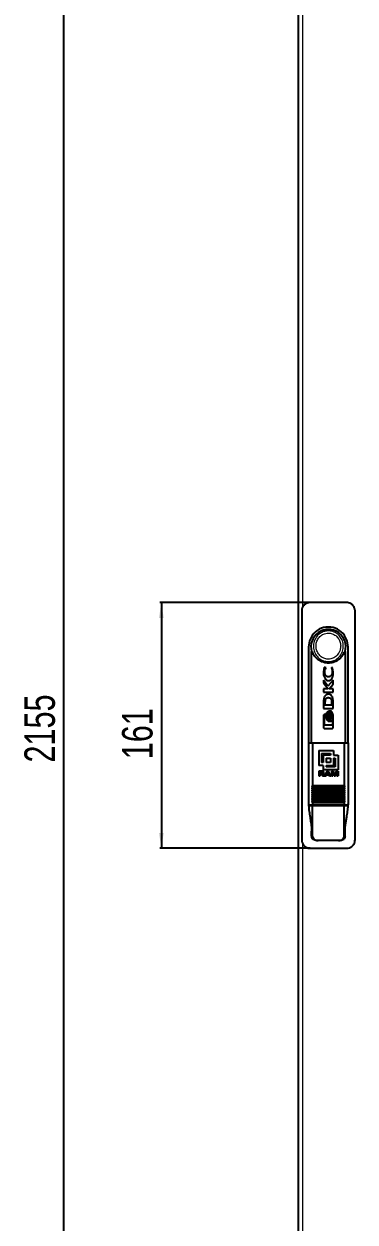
# Model space of a CAD drawing. Header units: millimetres. Extents: x -545 to 1520, y -1456 to 1043.
# Drawn here: x -545 to -328, y -527 to 258 of the extents above; entities that cross this region are included whole.
import ezdxf

# ---------------------------------------------------------------- set-up
doc = ezdxf.new("R2010")
doc.units = ezdxf.units.MM
doc.layers.add('FORMAT', color=7, linetype='Continuous')
doc.styles.add('SLDTEXTSTYLE0', font='TXT', dxfattribs={"width": 0.75})
doc.dimstyles.new('SLDDIMSTYLE0', dxfattribs={"dimtxt": 20, "dimasz": 10, "dimexe": 0, "dimexo": 0.0625, "dimgap": 5, "dimtad": 2, "dimdec": 1, "dimrnd": 1e-09, "dimzin": 12, "dimdsep": 46, "dimtxsty": 'SLDTEXTSTYLE0', "dimsah": 1, "dimcen": 0.09, "dimadec": 0, "dimazin": 3, "dimtfac": 1, "dimtofl": 0, "dimtmove": 0, "dimatfit": 3, "dimfxl": 0, "dimfrac": 2, "dimtolj": 1, "dimtzin": 12, "dimarcsym": 0})

# ---------------------------------------------------------------- blocks, each defined once
blk = doc.blocks.new('_D_1')
at = {"layer": 'FORMAT'}
for p, q in [((-365.26, 875.65), (-520.26, 875.65)), ((-519.26, -1279.35), (-519.26, 875.65)), ((-365.26, -1279.35), (-520.26, -1279.35))]:
    blk.add_line(p, q, dxfattribs=at)
for points in [[(-519.26, 875.65), (-520.8, 865.65), (-517.72, 865.65)], [(-519.26, -1279.35), (-517.72, -1269.35), (-520.8, -1269.35)]]:
    blk.add_solid(points, dxfattribs=at)
at = {"layer": 'FORMAT', "insert": (-545.04, -226.17), "char_height": 20, "attachment_point": 1, "rotation": 90, "style": 'SLDTEXTSTYLE0'}
blk.add_mtext('2155', dxfattribs=at)
blk = doc.blocks.new('_D_2')
at = {"layer": 'FORMAT'}
for p, q in [((-357.76, -121.35), (-456.26, -121.35)), ((-455.26, -121.35), (-455.26, -282.35)), ((-357.76, -282.35), (-456.26, -282.35))]:
    blk.add_line(p, q, dxfattribs=at)
for points in [[(-455.26, -121.35), (-456.8, -131.35), (-453.72, -131.35)], [(-455.26, -282.35), (-453.72, -272.35), (-456.8, -272.35)]]:
    blk.add_solid(points, dxfattribs=at)
at = {"layer": 'FORMAT', "insert": (-481.04, -224.01), "char_height": 20, "attachment_point": 1, "rotation": 90, "style": 'SLDTEXTSTYLE0'}
blk.add_mtext('161', dxfattribs=at)

msp = doc.modelspace()

# ---------------------------------------------------------------- linework, layer by layer
at = {"color": 7, "linetype": 'Continuous', "lineweight": 25}
for p, q in [((-365.25, -1279.35), (-365.25, 875.65)), ((-333.75, -121.35), (-357.75, -121.35)), ((-363.25, -126.85), (-363.25, -276.85)), ((-328.25, -276.85), (-328.25, -126.85)), ((-358.75, -150.35), (-358.75, -213.18)), ((-356.75, -213.35), (-356.75, -153.35)), ((-356.75, -153.35), (-356.75, -153.35)), ((-334.75, -153.35), (-334.75, -213.35)), ((-334.75, -153.35), (-334.75, -153.35)), ((-332.75, -213.35), (-332.75, -150.35)), ((-348.45, -163.67), (-348.98, -166.83)), ((-347.37, -164.05), (-348.45, -163.67)), ((-347.37, -164.34), (-347.37, -164.05)), ((-342.96, -164.07), (-343.77, -163.79)), ((-343.77, -163.79), (-343.77, -164.02)), ((-342.53, -166.85), (-342.96, -164.07)), ((-346.11, -176.02), (-348.9, -172.22)), ((-348.9, -172.22), (-348.9, -173.91)), ((-342.61, -172.13), (-346.11, -176.02)), ((-342.61, -174.87), (-342.61, -172.13)), ((-348.9, -173.91), (-345.94, -177.9)), ((-345.94, -177.9), (-348.9, -177.9)), ((-348.9, -177.9), (-348.9, -180.13)), ((-348.9, -180.13), (-342.61, -180.13)), ((-345.25, -177.9), (-342.61, -174.87)), ((-342.61, -177.9), (-345.25, -177.9)), ((-342.61, -180.13), (-342.61, -177.9)), ((-348.89, -186.53), (-348.89, -190.76)), ((-347.94, -185.87), (-348.02, -186.84)), ((-348.02, -186.84), (-348.02, -188.4)), ((-348.02, -188.4), (-343.38, -188.4)), ((-343.38, -188.4), (-343.38, -186.98)), ((-342.63, -185.71), (-342.81, -184.09)), ((-342.6, -186.71), (-342.63, -185.71)), ((-342.6, -186.73), (-342.6, -186.71)), ((-342.6, -186.75), (-342.6, -186.73)), ((-342.6, -190.76), (-342.6, -186.75)), ((-348.9, -195.35), (-348.9, -203.2)), ((-348.89, -190.76), (-342.6, -190.76)), ((-348.39, -201.74), (-348.39, -195.49)), ((-348.39, -195.49), (-347.81, -195.49)), ((-347.81, -194.7), (-348.24, -194.7)), ((-347.81, -195.49), (-347.81, -194.7)), ((-345.79, -193), (-346.02, -192.85)), ((-345.05, -192.47), (-345.73, -192.47)), ((-345.42, -193.4), (-345.65, -193.12)), ((-345.31, -195.77), (-345.04, -194.21)), ((-345.03, -197.34), (-345.31, -195.77)), ((-345.04, -194.21), (-345.27, -193.64)), ((-343.96, -192.47), (-344.66, -192.47)), ((-342.61, -203.2), (-342.61, -195.35)), ((-343.1, -201.74), (-348.39, -201.74)), ((-348.24, -203.85), (-343.27, -203.85)), ((-346.08, -198.67), (-345.81, -198.53)), ((-345.88, -199.14), (-345.21, -199.14)), ((-345.66, -198.41), (-345.42, -198.14)), ((-345.27, -197.9), (-345.03, -197.34)), ((-344.81, -199.14), (-344.11, -199.14)), ((-343.1, -198.06), (-343.1, -201.74)), ((-358.72, -213.35), (-358.72, -253.85)), ((-358.72, -213.35), (-356.1, -213.35)), ((-356.1, -213.35), (-335.41, -213.35)), ((-356.1, -213.35), (-356.1, -241.35)), ((-352.1, -218.35), (-342.34, -218.35)), ((-352.1, -218.35), (-352.1, -228.11)), ((-342.34, -218.35), (-342.34, -221.28)), ((-335.41, -213.35), (-335.41, -241.35)), ((-335.41, -213.35), (-332.79, -213.35)), ((-332.79, -213.35), (-332.79, -253.85)), ((-350.15, -220.3), (-350.15, -226.16)), ((-350.15, -220.3), (-344.29, -220.3)), ((-349.17, -226.16), (-350.15, -226.16)), ((-349.17, -221.28), (-349.17, -226.16)), ((-344.29, -221.28), (-349.17, -221.28)), ((-347.22, -223.23), (-347.22, -226.16)), ((-347.22, -223.23), (-344.29, -223.23)), ((-344.29, -226.16), (-347.22, -226.16)), ((-344.29, -220.3), (-344.29, -221.28)), ((-344.29, -223.23), (-344.29, -226.16)), ((-342.34, -221.28), (-339.41, -221.28)), ((-342.34, -223.23), (-342.34, -228.11)), ((-342.34, -223.23), (-341.36, -223.23)), ((-341.36, -223.23), (-341.36, -229.08)), ((-339.41, -221.28), (-339.41, -231.04)), ((-349.17, -228.11), (-352.1, -228.11)), ((-350.03, -231.91), (-352.09, -231.91)), ((-352.09, -231.91), (-352.09, -234.88)), ((-352.09, -234.88), (-351.22, -234.88)), ((-351.22, -232.4), (-351.22, -233.2)), ((-351.22, -232.4), (-350.15, -232.4)), ((-350.19, -233.2), (-351.22, -233.2)), ((-351.22, -233.7), (-351.22, -234.88)), ((-351.22, -233.7), (-350.29, -233.7)), ((-349.66, -234.18), (-349.64, -234.5)), ((-349.51, -234.88), (-348.55, -234.88)), ((-349.17, -228.11), (-349.17, -231.04)), ((-339.41, -231.04), (-349.17, -231.04)), ((-348.72, -234.44), (-348.74, -234.09)), ((-348.72, -234.44), (-348.72, -234.46)), ((-348.55, -234.79), (-348.55, -234.88)), ((-346.71, -231.91), (-348.25, -234.88)), ((-348.25, -234.88), (-347.31, -234.88)), ((-347.31, -234.88), (-347.03, -234.27)), ((-347.22, -228.11), (-347.22, -229.08)), ((-347.22, -228.11), (-342.34, -228.11)), ((-341.36, -229.08), (-347.22, -229.08)), ((-347.03, -234.27), (-345.36, -234.27)), ((-346.8, -233.78), (-346.2, -232.51)), ((-345.6, -233.78), (-346.8, -233.78)), ((-345.69, -231.91), (-346.71, -231.91)), ((-346.2, -232.51), (-345.6, -233.78)), ((-344.14, -234.88), (-345.69, -231.91)), ((-345.36, -234.27), (-345.07, -234.88)), ((-345.07, -234.88), (-344.14, -234.88)), ((-342.37, -231.91), (-343.68, -231.91)), ((-343.68, -231.91), (-343.68, -234.88)), ((-343.68, -234.88), (-342.84, -234.88)), ((-342.84, -232.48), (-342.84, -234.88)), ((-342.84, -232.48), (-341.97, -234.88)), ((-341.51, -234.17), (-342.37, -231.91)), ((-341.97, -234.88), (-341.05, -234.88)), ((-340.66, -231.91), (-341.51, -234.17)), ((-341.05, -234.88), (-340.18, -232.48)), ((-339.34, -231.91), (-340.66, -231.91)), ((-340.18, -232.48), (-340.18, -234.88)), ((-340.18, -234.88), (-339.34, -234.88)), ((-339.34, -231.91), (-339.34, -234.88)), ((-356.35, -241.45), (-356.15, -241.45)), ((-356.35, -242.85), (-356.15, -242.85)), ((-335.36, -241.45), (-356.15, -241.45)), ((-335.36, -242.85), (-356.15, -242.85)), ((-335.36, -241.45), (-335.15, -241.45)), ((-335.36, -242.85), (-335.15, -242.85)), ((-356.35, -244.25), (-356.15, -244.25)), ((-356.35, -245.65), (-356.15, -245.65)), ((-356.35, -247.05), (-356.15, -247.05)), ((-356.35, -248.45), (-356.15, -248.45)), ((-356.35, -249.85), (-356.15, -249.85)), ((-356.35, -251.25), (-356.15, -251.25)), ((-335.36, -244.25), (-356.15, -244.25)), ((-335.36, -245.65), (-356.15, -245.65)), ((-335.36, -247.05), (-356.15, -247.05)), ((-335.36, -248.45), (-356.15, -248.45)), ((-335.36, -249.85), (-356.15, -249.85)), ((-335.36, -251.25), (-356.15, -251.25)), ((-335.36, -244.25), (-335.15, -244.25)), ((-335.36, -245.65), (-335.15, -245.65)), ((-335.36, -247.05), (-335.15, -247.05)), ((-335.36, -248.45), (-335.15, -248.45)), ((-335.36, -249.85), (-335.15, -249.85)), ((-335.36, -251.25), (-335.15, -251.25)), ((-358.75, -253.35), (-358.71, -254.35)), ((-358.72, -253.85), (-356.1, -253.85)), ((-358.72, -254.35), (-356.1, -254.35)), ((-356.75, -254.35), (-356.75, -253.85)), ((-356.1, -252.55), (-356.1, -253.85)), ((-356.1, -253.85), (-335.41, -253.85)), ((-356.1, -274.35), (-356.1, -254.35)), ((-356.1, -254.35), (-335.41, -254.35)), ((-335.41, -252.55), (-335.41, -253.85)), ((-335.41, -253.85), (-332.79, -253.85)), ((-335.41, -274.35), (-335.41, -254.35)), ((-335.41, -254.35), (-332.79, -254.35)), ((-334.75, -253.85), (-334.75, -254.35)), ((-332.79, -254.35), (-332.75, -253.35)), ((-356.71, -274.35), (-356.71, -271.26)), ((-334.79, -274.35), (-334.79, -271.26)), ((-357.75, -282.35), (-333.75, -282.35)), ((-352.48, -277.35), (-353.41, -277.35)), ((-339.03, -277.35), (-352.48, -277.35)), ((-338.09, -277.35), (-339.03, -277.35))]:
    msp.add_line(p, q, dxfattribs=at)
at = {"color": 8, "linetype": 'Continuous', "lineweight": 18}
for p, q in [((-362.65, 873.05), (-362.65, -124.51)), ((-356.1, -241.35), (-335.41, -241.35)), ((-356.71, -274.35), (-356.1, -274.35)), ((-335.41, -274.35), (-334.79, -274.35)), ((-362.65, -279.19), (-362.65, -1276.75))]:
    msp.add_line(p, q, dxfattribs=at)
at = {"color": 7, "linetype": 'Continuous', "lineweight": 25, "flags": 128}
for points in [[(-356.35, -142.82), (-358.14, -146.4), (-358.75, -150.35)], [(-332.75, -150.35), (-333.37, -146.4), (-335.16, -142.82)]]:
    msp.add_lwpolyline(points, dxfattribs=at)
at = {"color": 7, "linetype": 'Continuous', "lineweight": 25}
for radius, start, end in [(11.4, 344.74488, 195.25752), (13, 35.39435, 144.60565)]:
    msp.add_arc((-345.75, -150.35), radius, start, end, dxfattribs=at)
for points, knots in [([(-357.75, -121.35), (-358.37, -121.41), (-359.61, -121.53), (-361.26, -122.48), (-362.5, -123.87), (-363.16, -125.42), (-363.23, -126.44), (-363.25, -126.85)], [0, 0, 0, 0, 0.214694, 0.429388, 0.644082, 0.858775, 1, 1, 1, 1]), ([(-328.25, -126.85), (-328.31, -126.23), (-328.44, -124.99), (-329.38, -123.34), (-330.78, -122.1), (-332.33, -121.44), (-333.35, -121.37), (-333.75, -121.35)], [0, 0, 0, 0, 0.21469, 0.42938, 0.644073, 0.858767, 1, 1, 1, 1]), ([(-334.75, -153.35), (-334.83, -153.49), (-334.93, -153.69), (-335.12, -153.63), (-335.17, -153.56), (-335.19, -153.57), (-335.22, -153.61), (-335.3, -153.75), (-335.57, -154.35), (-336.24, -155.86), (-337.91, -158.03), (-340.76, -160.05), (-344.37, -161.1), (-348.17, -160.93), (-351.72, -159.53), (-354.26, -157.3), (-355.59, -155.24), (-356.08, -154.01), (-356.27, -153.64), (-356.3, -153.59), (-356.32, -153.56), (-356.35, -153.58), (-356.44, -153.65), (-356.61, -153.68), (-356.7, -153.47), (-356.75, -153.35)], [0, 0, 0, 0, 0.060692, 0.080559, 0.084233, 0.085855, 0.088471, 0.091889, 0.103809, 0.149034, 0.239401, 0.348151, 0.458941, 0.571184, 0.683835, 0.795847, 0.869755, 0.906685, 0.910125, 0.912835, 0.914679, 0.916548, 0.924403, 0.955953, 1, 1, 1, 1]), ([(-348.16, -166.77), (-348.13, -166.33), (-348.06, -165.46), (-347.6, -164.71), (-347.37, -164.34)], [0, 0, 0, 0, 0.500963, 1, 1, 1, 1]), ([(-343.77, -164.02), (-343.6, -164.47), (-343.27, -165.35), (-343.23, -166.3), (-343.21, -166.77)], [0, 0, 0, 0, 0.500084, 1, 1, 1, 1]), ([(-348.98, -166.83), (-348.95, -167.42), (-348.9, -168.6), (-348.4, -170.31), (-347.66, -171.62), (-346.83, -172.27), (-346.28, -172.5), (-345.98, -172.52), (-345.83, -172.54)], [0, 0, 0, 0, 0.250282, 0.499393, 0.748791, 0.874699, 0.937286, 1, 1, 1, 1]), ([(-345.68, -170.03), (-345.87, -170.01), (-346.25, -169.98), (-346.76, -169.72), (-347.2, -169.37), (-347.67, -168.78), (-348.07, -167.9), (-348.13, -167.15), (-348.16, -166.77)], [0, 0, 0, 0, 0.124416, 0.248357, 0.373982, 0.500169, 0.7494, 1, 1, 1, 1]), ([(-345.83, -172.54), (-345.53, -172.51), (-344.91, -172.45), (-344.09, -171.99), (-343.47, -171.29), (-342.92, -170.19), (-342.58, -168.68), (-342.55, -167.46), (-342.53, -166.85)], [0, 0, 0, 0, 0.125262, 0.250124, 0.375384, 0.500707, 0.750322, 1, 1, 1, 1]), ([(-343.21, -166.77), (-343.24, -167.15), (-343.29, -167.9), (-343.69, -168.77), (-344.16, -169.36), (-344.6, -169.72), (-345.12, -169.98), (-345.49, -170.01), (-345.68, -170.03)], [0, 0, 0, 0, 0.249965, 0.497821, 0.623014, 0.748581, 0.874284, 1, 1, 1, 1]), ([(-348.24, -183), (-348.37, -183.27), (-348.63, -183.82), (-348.84, -185.02), (-348.87, -185.93), (-348.89, -186.53)], [0, 0, 0, 0, 0.249362, 0.499672, 1, 1, 1, 1]), ([(-342.81, -184.09), (-342.9, -183.79), (-343.08, -183.19), (-343.59, -182.4), (-344.28, -181.76), (-345.14, -181.36), (-346.09, -181.32), (-346.98, -181.63), (-347.72, -182.23), (-348.07, -182.74), (-348.24, -183)], [0, 0, 0, 0, 0.125557, 0.25014, 0.375477, 0.500068, 0.624419, 0.749377, 0.874071, 1, 1, 1, 1]), ([(-345.73, -183.85), (-346.02, -183.86), (-346.44, -183.87), (-346.98, -184.05), (-347.34, -184.3), (-347.58, -184.65), (-347.8, -185.17), (-347.88, -185.59), (-347.94, -185.87)], [0, 0, 0, 0, 0.249432, 0.37514, 0.499356, 0.623458, 0.749245, 1, 1, 1, 1]), ([(-343.38, -186.98), (-343.39, -186.6), (-343.41, -185.86), (-343.61, -184.9), (-344.09, -184.3), (-344.76, -183.9), (-345.34, -183.87), (-345.73, -183.85)], [0, 0, 0, 0, 0.248427, 0.497372, 0.622903, 0.74851, 1, 1, 1, 1]), ([(-348.24, -194.7), (-348.32, -194.71), (-348.5, -194.73), (-348.71, -194.88), (-348.84, -195.06), (-348.89, -195.22), (-348.9, -195.31), (-348.9, -195.35)], [0, 0, 0, 0, 0.249445, 0.498999, 0.74851, 0.873859, 1, 1, 1, 1]), ([(-346.02, -192.85), (-346.15, -192.91), (-346.41, -193.04), (-346.82, -193.45), (-347.18, -194.08), (-347.43, -194.91), (-347.46, -195.48), (-347.47, -195.77)], [0, 0, 0, 0, 0.1246, 0.248977, 0.500405, 0.749333, 1, 1, 1, 1]), ([(-347.47, -195.77), (-347.46, -196.05), (-347.43, -196.61), (-347.19, -197.43), (-346.85, -198.05), (-346.45, -198.47), (-346.2, -198.6), (-346.08, -198.67)], [0, 0, 0, 0, 0.2487307, 0.4973773, 0.750528, 0.8752331, 1, 1, 1, 1]), ([(-346.96, -195.77), (-346.91, -195.25), (-346.84, -194.47), (-346.39, -193.51), (-345.99, -193.17), (-345.79, -193)], [0, 0, 0, 0, 0.4989654, 0.749922, 1, 1, 1, 1]), ([(-345.81, -198.53), (-346.01, -198.36), (-346.4, -198.01), (-346.84, -197.06), (-346.91, -196.28), (-346.96, -195.77)], [0, 0, 0, 0, 0.249575, 0.500842, 1, 1, 1, 1]), ([(-345.65, -193.12), (-345.82, -193.29), (-346.16, -193.65), (-346.55, -194.55), (-346.62, -195.28), (-346.66, -195.77)], [0, 0, 0, 0, 0.2501927, 0.5001584, 1, 1, 1, 1]), ([(-346.66, -195.77), (-346.62, -196.25), (-346.55, -196.98), (-346.16, -197.88), (-345.83, -198.24), (-345.66, -198.41)], [0, 0, 0, 0, 0.499584, 0.749527, 1, 1, 1, 1]), ([(-346.15, -195.77), (-346.12, -195.35), (-346.08, -194.71), (-345.78, -193.91), (-345.54, -193.57), (-345.42, -193.4)], [0, 0, 0, 0, 0.50146, 0.750257, 1, 1, 1, 1]), ([(-345.42, -198.14), (-345.54, -197.97), (-345.78, -197.62), (-346.07, -196.82), (-346.12, -196.19), (-346.15, -195.77)], [0, 0, 0, 0, 0.2508953, 0.500775, 1, 1, 1, 1]), ([(-344.38, -195.77), (-344.43, -196.42), (-344.51, -197.39), (-345.02, -198.4), (-345.44, -198.91), (-345.73, -199.06), (-345.88, -199.14)], [0, 0, 0, 0, 0.497146, 0.748374, 0.87465, 1, 1, 1, 1]), ([(-345.27, -193.64), (-345.44, -193.98), (-345.77, -194.65), (-345.81, -195.4), (-345.82, -195.77)], [0, 0, 0, 0, 0.498433, 1, 1, 1, 1]), ([(-345.82, -195.77), (-345.81, -196.15), (-345.77, -196.9), (-345.43, -197.57), (-345.27, -197.9)], [0, 0, 0, 0, 0.501471, 1, 1, 1, 1]), ([(-345.73, -192.47), (-345.6, -192.56), (-345.34, -192.74), (-344.97, -193.24), (-344.5, -194.22), (-344.43, -195.15), (-344.38, -195.77)], [0, 0, 0, 0, 0.1256783, 0.2511395, 0.5015899, 1, 1, 1, 1]), ([(-345.21, -199.14), (-345.06, -199.06), (-344.77, -198.91), (-344.35, -198.41), (-343.84, -197.39), (-343.76, -196.42), (-343.71, -195.77)], [0, 0, 0, 0, 0.125292, 0.251009, 0.501049, 1, 1, 1, 1]), ([(-343.71, -195.77), (-343.76, -195.15), (-343.83, -194.23), (-344.29, -193.24), (-344.67, -192.74), (-344.92, -192.56), (-345.05, -192.47)], [0, 0, 0, 0, 0.496168, 0.747703, 0.874111, 1, 1, 1, 1]), ([(-343.32, -195.77), (-343.37, -196.42), (-343.44, -197.39), (-343.95, -198.41), (-344.38, -198.91), (-344.67, -199.06), (-344.81, -199.14)], [0, 0, 0, 0, 0.497154, 0.74838, 0.874653, 1, 1, 1, 1]), ([(-344.66, -192.47), (-344.53, -192.56), (-344.27, -192.74), (-343.9, -193.24), (-343.43, -194.22), (-343.36, -195.15), (-343.32, -195.77)], [0, 0, 0, 0, 0.125677, 0.251137, 0.501585, 1, 1, 1, 1]), ([(-342.61, -195.35), (-342.63, -195.08), (-342.68, -194.53), (-342.97, -193.76), (-343.3, -193.16), (-343.62, -192.71), (-343.85, -192.55), (-343.96, -192.47)], [0, 0, 0, 0, 0.249822, 0.49931, 0.748741, 0.874879, 1, 1, 1, 1]), ([(-348.9, -203.2), (-348.9, -203.24), (-348.89, -203.33), (-348.84, -203.49), (-348.71, -203.67), (-348.5, -203.82), (-348.32, -203.84), (-348.24, -203.85)], [0, 0, 0, 0, 0.125388, 0.250591, 0.500192, 0.749805, 1, 1, 1, 1]), ([(-344.11, -199.14), (-344, -199.08), (-343.77, -198.97), (-343.4, -198.61), (-343.22, -198.28), (-343.1, -198.06)], [0, 0, 0, 0, 0.248111, 0.495863, 1, 1, 1, 1]), ([(-343.27, -203.85), (-343.18, -203.84), (-343.01, -203.82), (-342.79, -203.67), (-342.67, -203.49), (-342.62, -203.33), (-342.61, -203.24), (-342.61, -203.2)], [0, 0, 0, 0, 0.249437, 0.498997, 0.748516, 0.87386, 1, 1, 1, 1]), ([(-350.29, -233.7), (-350.18, -233.7), (-350.02, -233.71), (-349.85, -233.77), (-349.76, -233.83), (-349.7, -233.94), (-349.67, -234.06), (-349.66, -234.15), (-349.66, -234.18)], [0, 0, 0, 0, 0.362307, 0.499762, 0.603895, 0.707751, 0.888159, 1, 1, 1, 1]), ([(-349.51, -232.8), (-349.51, -232.85), (-349.51, -232.93), (-349.57, -233.03), (-349.66, -233.11), (-349.87, -233.2), (-350.05, -233.2), (-350.19, -233.2)], [0, 0, 0, 0, 0.144848, 0.259554, 0.374146, 0.548842, 1, 1, 1, 1]), ([(-350.15, -232.4), (-350.01, -232.41), (-349.83, -232.42), (-349.63, -232.52), (-349.55, -232.61), (-349.51, -232.71), (-349.51, -232.77), (-349.51, -232.8)], [0, 0, 0, 0, 0.464779, 0.639498, 0.766783, 0.894486, 1, 1, 1, 1]), ([(-348.63, -232.75), (-348.64, -232.65), (-348.65, -232.49), (-348.76, -232.28), (-348.95, -232.11), (-349.37, -231.93), (-349.76, -231.92), (-350.03, -231.91)], [0, 0, 0, 0, 0.149141, 0.264134, 0.378852, 0.560232, 1, 1, 1, 1]), ([(-349.64, -234.5), (-349.64, -234.53), (-349.63, -234.6), (-349.61, -234.73), (-349.56, -234.82), (-349.52, -234.87), (-349.51, -234.88)], [0, 0, 0, 0, 0.2561394, 0.5126978, 0.9190221, 1, 1, 1, 1]), ([(-349.27, -233.44), (-349.15, -233.41), (-348.97, -233.36), (-348.77, -233.19), (-348.66, -233), (-348.63, -232.84), (-348.63, -232.76), (-348.63, -232.75)], [0, 0, 0, 0, 0.331473, 0.546481, 0.762526, 0.960277, 1, 1, 1, 1]), ([(-348.74, -234.09), (-348.75, -233.98), (-348.77, -233.82), (-348.88, -233.63), (-349.04, -233.51), (-349.18, -233.47), (-349.27, -233.44)], [0, 0, 0, 0, 0.336422, 0.52346, 0.710673, 1, 1, 1, 1]), ([(-348.55, -234.79), (-348.58, -234.78), (-348.63, -234.75), (-348.69, -234.67), (-348.72, -234.57), (-348.72, -234.49), (-348.72, -234.46)], [0, 0, 0, 0, 0.20263, 0.420406, 0.728008, 1, 1, 1, 1]), ([(-356.1, -242.75), (-356.14, -242.53), (-356.21, -242.21), (-356.29, -241.77), (-356.33, -241.56), (-356.35, -241.45)], [0, 0, 0, 0, 0.499993, 0.749996, 1, 1, 1, 1]), ([(-356.1, -244.15), (-356.14, -243.93), (-356.21, -243.61), (-356.29, -243.17), (-356.33, -242.96), (-356.35, -242.85)], [0, 0, 0, 0, 0.499993, 0.749996, 1, 1, 1, 1]), ([(-356.15, -241.45), (-356.14, -241.45), (-356.13, -241.44), (-356.11, -241.42), (-356.1, -241.39), (-356.1, -241.36), (-356.1, -241.35), (-356.1, -241.35)], [0, 0, 0, 0, 0.295691, 0.568687, 0.759853, 0.951912, 1, 1, 1, 1]), ([(-356.15, -242.85), (-356.14, -242.85), (-356.13, -242.84), (-356.11, -242.82), (-356.1, -242.79), (-356.1, -242.76), (-356.1, -242.75), (-356.1, -242.75)], [0, 0, 0, 0, 0.295691, 0.568687, 0.759853, 0.951912, 1, 1, 1, 1]), ([(-335.41, -241.35), (-335.41, -241.36), (-335.41, -241.38), (-335.4, -241.4), (-335.39, -241.43), (-335.38, -241.44), (-335.36, -241.45), (-335.36, -241.45)], [0, 0, 0, 0, 0.1717087, 0.3429843, 0.5250053, 0.735802, 1, 1, 1, 1]), ([(-335.15, -241.45), (-335.17, -241.56), (-335.23, -241.83), (-335.31, -242.26), (-335.38, -242.59), (-335.41, -242.75)], [0, 0, 0, 0, 0.249996, 0.624995, 1, 1, 1, 1]), ([(-335.41, -242.75), (-335.41, -242.76), (-335.41, -242.78), (-335.4, -242.8), (-335.39, -242.83), (-335.38, -242.84), (-335.36, -242.85), (-335.36, -242.85)], [0, 0, 0, 0, 0.171709, 0.342984, 0.525005, 0.735802, 1, 1, 1, 1]), ([(-335.15, -242.85), (-335.17, -242.96), (-335.23, -243.23), (-335.31, -243.66), (-335.38, -243.99), (-335.41, -244.15)], [0, 0, 0, 0, 0.249996, 0.624995, 1, 1, 1, 1]), ([(-356.1, -245.55), (-356.14, -245.33), (-356.21, -245.01), (-356.29, -244.57), (-356.33, -244.36), (-356.35, -244.25)], [0, 0, 0, 0, 0.499993, 0.749996, 1, 1, 1, 1]), ([(-356.1, -246.95), (-356.14, -246.73), (-356.21, -246.41), (-356.29, -245.97), (-356.33, -245.76), (-356.35, -245.65)], [0, 0, 0, 0, 0.499993, 0.749996, 1, 1, 1, 1]), ([(-356.1, -248.35), (-356.14, -248.13), (-356.21, -247.81), (-356.29, -247.37), (-356.33, -247.16), (-356.35, -247.05)], [0, 0, 0, 0, 0.4999933, 0.7499958, 1, 1, 1, 1]), ([(-356.1, -249.75), (-356.14, -249.53), (-356.21, -249.21), (-356.29, -248.77), (-356.33, -248.56), (-356.35, -248.45)], [0, 0, 0, 0, 0.499993, 0.749996, 1, 1, 1, 1]), ([(-356.1, -251.15), (-356.14, -250.93), (-356.21, -250.61), (-356.29, -250.17), (-356.33, -249.96), (-356.35, -249.85)], [0, 0, 0, 0, 0.499993, 0.749996, 1, 1, 1, 1]), ([(-356.1, -252.55), (-356.14, -252.33), (-356.21, -252.01), (-356.29, -251.57), (-356.33, -251.36), (-356.35, -251.25)], [0, 0, 0, 0, 0.499993, 0.749996, 1, 1, 1, 1]), ([(-356.15, -244.25), (-356.14, -244.25), (-356.13, -244.24), (-356.11, -244.22), (-356.1, -244.19), (-356.1, -244.16), (-356.1, -244.15), (-356.1, -244.15)], [0, 0, 0, 0, 0.2956914, 0.5686867, 0.7598531, 0.9519121, 1, 1, 1, 1]), ([(-356.15, -245.65), (-356.14, -245.65), (-356.13, -245.64), (-356.11, -245.62), (-356.1, -245.59), (-356.1, -245.56), (-356.1, -245.55), (-356.1, -245.55)], [0, 0, 0, 0, 0.2956914, 0.5686867, 0.7598531, 0.9519121, 1, 1, 1, 1]), ([(-356.15, -247.05), (-356.14, -247.05), (-356.13, -247.04), (-356.11, -247.02), (-356.1, -246.99), (-356.1, -246.96), (-356.1, -246.95), (-356.1, -246.95)], [0, 0, 0, 0, 0.295691, 0.568687, 0.759853, 0.951912, 1, 1, 1, 1]), ([(-356.15, -248.45), (-356.14, -248.45), (-356.13, -248.44), (-356.11, -248.42), (-356.1, -248.39), (-356.1, -248.36), (-356.1, -248.35), (-356.1, -248.35)], [0, 0, 0, 0, 0.295691, 0.568687, 0.759853, 0.951912, 1, 1, 1, 1]), ([(-356.15, -249.85), (-356.14, -249.85), (-356.13, -249.84), (-356.11, -249.82), (-356.1, -249.79), (-356.1, -249.76), (-356.1, -249.75), (-356.1, -249.75)], [0, 0, 0, 0, 0.295691, 0.568687, 0.759853, 0.951912, 1, 1, 1, 1]), ([(-356.15, -251.25), (-356.14, -251.25), (-356.13, -251.24), (-356.11, -251.22), (-356.1, -251.19), (-356.1, -251.16), (-356.1, -251.15), (-356.1, -251.15)], [0, 0, 0, 0, 0.295691, 0.568687, 0.759853, 0.951912, 1, 1, 1, 1]), ([(-335.41, -244.15), (-335.41, -244.16), (-335.41, -244.18), (-335.4, -244.2), (-335.39, -244.23), (-335.38, -244.24), (-335.36, -244.25), (-335.36, -244.25)], [0, 0, 0, 0, 0.1717087, 0.3429843, 0.5250053, 0.735802, 1, 1, 1, 1]), ([(-335.15, -244.25), (-335.17, -244.36), (-335.23, -244.63), (-335.31, -245.06), (-335.38, -245.39), (-335.41, -245.55)], [0, 0, 0, 0, 0.249996, 0.624995, 1, 1, 1, 1]), ([(-335.41, -245.55), (-335.41, -245.56), (-335.41, -245.58), (-335.4, -245.6), (-335.39, -245.63), (-335.38, -245.64), (-335.36, -245.65), (-335.36, -245.65)], [0, 0, 0, 0, 0.171709, 0.342984, 0.525005, 0.735802, 1, 1, 1, 1]), ([(-335.15, -245.65), (-335.17, -245.76), (-335.23, -246.03), (-335.31, -246.46), (-335.38, -246.79), (-335.41, -246.95)], [0, 0, 0, 0, 0.249996, 0.6249953, 1, 1, 1, 1]), ([(-335.41, -246.95), (-335.41, -246.96), (-335.41, -246.98), (-335.4, -247), (-335.39, -247.03), (-335.38, -247.04), (-335.36, -247.05), (-335.36, -247.05)], [0, 0, 0, 0, 0.171709, 0.342984, 0.525005, 0.735802, 1, 1, 1, 1]), ([(-335.15, -247.05), (-335.17, -247.16), (-335.23, -247.43), (-335.31, -247.86), (-335.38, -248.19), (-335.41, -248.35)], [0, 0, 0, 0, 0.249996, 0.624995, 1, 1, 1, 1]), ([(-335.41, -248.35), (-335.41, -248.36), (-335.41, -248.38), (-335.4, -248.4), (-335.39, -248.43), (-335.38, -248.44), (-335.36, -248.45), (-335.36, -248.45)], [0, 0, 0, 0, 0.171709, 0.342984, 0.525005, 0.735802, 1, 1, 1, 1]), ([(-335.15, -248.45), (-335.17, -248.56), (-335.23, -248.83), (-335.31, -249.26), (-335.38, -249.59), (-335.41, -249.75)], [0, 0, 0, 0, 0.249996, 0.624995, 1, 1, 1, 1]), ([(-335.41, -249.75), (-335.41, -249.76), (-335.41, -249.78), (-335.4, -249.8), (-335.39, -249.83), (-335.38, -249.84), (-335.36, -249.85), (-335.36, -249.85)], [0, 0, 0, 0, 0.171709, 0.342984, 0.525005, 0.735802, 1, 1, 1, 1]), ([(-335.15, -249.85), (-335.17, -249.96), (-335.23, -250.23), (-335.31, -250.66), (-335.38, -250.99), (-335.41, -251.15)], [0, 0, 0, 0, 0.249996, 0.624995, 1, 1, 1, 1]), ([(-335.41, -251.15), (-335.41, -251.16), (-335.41, -251.18), (-335.4, -251.2), (-335.39, -251.23), (-335.38, -251.24), (-335.36, -251.25), (-335.36, -251.25)], [0, 0, 0, 0, 0.171709, 0.342984, 0.525005, 0.735802, 1, 1, 1, 1]), ([(-335.15, -251.25), (-335.17, -251.36), (-335.23, -251.63), (-335.31, -252.06), (-335.38, -252.39), (-335.41, -252.55)], [0, 0, 0, 0, 0.249996, 0.624995, 1, 1, 1, 1]), ([(-358.72, -254.35), (-358.61, -255.59), (-358.4, -258.08), (-357.99, -260.62), (-357.78, -261.89)], [0, 0, 0, 0, 0.499713, 1, 1, 1, 1]), ([(-333.72, -261.89), (-333.52, -260.63), (-333.11, -258.09), (-332.89, -255.6), (-332.79, -254.35)], [0, 0, 0, 0, 0.499209, 1, 1, 1, 1]), ([(-357.78, -261.89), (-357.59, -263.07), (-357.2, -265.44), (-356.77, -268.64), (-356.73, -270.64), (-356.71, -271.26)], [0, 0, 0, 0, 0.401015, 0.812371, 1, 1, 1, 1]), ([(-334.79, -271.26), (-334.78, -270.59), (-334.75, -269.23), (-334.51, -266.96), (-334.15, -264.49), (-333.87, -262.76), (-333.72, -261.89)], [0, 0, 0, 0, 0.200882, 0.40717, 0.701581, 1, 1, 1, 1]), ([(-353.41, -277.35), (-353.82, -277.31), (-354.62, -277.23), (-355.68, -276.63), (-356.41, -275.76), (-356.69, -274.94), (-356.71, -274.47), (-356.71, -274.35)], [0, 0, 0, 0, 0.244194, 0.488981, 0.716656, 0.923156, 1, 1, 1, 1]), ([(-356.1, -274.35), (-356.07, -274.64), (-356, -275.24), (-355.54, -276.03), (-354.83, -276.7), (-353.84, -277.19), (-353, -277.34), (-352.53, -277.35), (-352.48, -277.35)], [0, 0, 0, 0, 0.169896, 0.33938, 0.519039, 0.726848, 0.970472, 1, 1, 1, 1]), ([(-339.03, -277.35), (-338.52, -277.3), (-337.6, -277.21), (-336.49, -276.57), (-335.76, -275.76), (-335.44, -274.97), (-335.42, -274.49), (-335.41, -274.35)], [0, 0, 0, 0, 0.292704, 0.526599, 0.722431, 0.919267, 1, 1, 1, 1]), ([(-334.79, -274.35), (-334.83, -274.66), (-334.89, -275.3), (-335.38, -276.15), (-336.12, -276.82), (-337.06, -277.27), (-337.75, -277.32), (-338.09, -277.35)], [0, 0, 0, 0, 0.1918411, 0.383469, 0.5809611, 0.7934617, 1, 1, 1, 1]), ([(-363.25, -276.85), (-363.19, -277.47), (-363.07, -278.7), (-362.12, -280.35), (-360.73, -281.59), (-359.18, -282.25), (-358.16, -282.32), (-357.75, -282.35)], [0, 0, 0, 0, 0.21469, 0.42938, 0.644073, 0.858767, 1, 1, 1, 1]), ([(-333.75, -282.35), (-333.13, -282.29), (-331.9, -282.17), (-330.25, -281.22), (-329.01, -279.82), (-328.35, -278.28), (-328.28, -277.25), (-328.25, -276.85)], [0, 0, 0, 0, 0.214694, 0.429388, 0.644082, 0.858775, 1, 1, 1, 1])]:
    msp.add_open_spline(points, degree=3, knots=knots, dxfattribs=at)
at = {"color": 8, "linetype": 'Continuous', "lineweight": 18}
for points, knots in [([(-345.75, -160.05), (-346.15, -160.03), (-347.61, -159.97), (-350.09, -159.2), (-352.75, -157.28), (-354.69, -154.53), (-355.67, -151.24), (-355.53, -147.74), (-354.24, -144.47), (-351.94, -141.86), (-349.27, -140.4), (-346.41, -139.77), (-343.49, -139.96), (-340.48, -141.23), (-338.02, -143.43), (-336.38, -146.36), (-335.75, -149.76), (-336.28, -153.24), (-337.93, -156.36), (-340.5, -158.69), (-343.27, -159.88), (-345.07, -160), (-345.75, -160.05)], [0, 0, 0, 0, 0.01915, 0.070299, 0.121827, 0.174622, 0.228963, 0.28448, 0.340377, 0.39571, 0.449678, 0.484245, 0.535714, 0.587166, 0.639036, 0.692345, 0.747141, 0.802884, 0.858699, 0.913653, 0.967076, 1, 1, 1, 1]), ([(-345.75, -158.41), (-345.19, -158.37), (-343.7, -158.28), (-341.41, -157.26), (-339.29, -155.28), (-337.94, -152.65), (-337.51, -149.71), (-338.02, -146.85), (-339.37, -144.37), (-341.4, -142.51), (-343.89, -141.43), (-346.29, -141.27), (-348.66, -141.8), (-350.86, -143.04), (-352.75, -145.25), (-353.82, -148.01), (-353.93, -150.96), (-353.12, -153.74), (-351.53, -156.06), (-349.33, -157.69), (-347.29, -158.35), (-346.08, -158.4), (-345.75, -158.41)], [0, 0, 0, 0, 0.032506, 0.085412, 0.140305, 0.196499, 0.252896, 0.308321, 0.361968, 0.413756, 0.464741, 0.515546, 0.549704, 0.603293, 0.658705, 0.7151, 0.771298, 0.826196, 0.879196, 0.930504, 0.981097, 1, 1, 1, 1])]:
    msp.add_open_spline(points, degree=3, knots=knots, dxfattribs=at)
at = {"color": 7, "linetype": 'Continuous', "lineweight": 25}
for points in [[(-335.41, -242.75), (-338.86, -242.75), (-345.75, -242.75), (-352.65, -242.75), (-356.1, -242.75)], [(-335.41, -244.15), (-338.86, -244.15), (-345.75, -244.15), (-352.65, -244.15), (-356.1, -244.15)], [(-335.41, -245.55), (-338.86, -245.55), (-345.75, -245.55), (-352.65, -245.55), (-356.1, -245.55)], [(-335.41, -246.95), (-338.86, -246.95), (-345.75, -246.95), (-352.65, -246.95), (-356.1, -246.95)], [(-335.41, -248.35), (-338.86, -248.35), (-345.75, -248.35), (-352.65, -248.35), (-356.1, -248.35)], [(-335.41, -249.75), (-338.86, -249.75), (-345.75, -249.75), (-352.65, -249.75), (-356.1, -249.75)], [(-335.41, -251.15), (-338.86, -251.15), (-345.75, -251.15), (-352.65, -251.15), (-356.1, -251.15)], [(-335.41, -252.55), (-338.86, -252.55), (-345.75, -252.55), (-352.65, -252.55), (-356.1, -252.55)]]:
    msp.add_open_spline(points, degree=3, dxfattribs=at)

# ---------------------------------------------------------------- dimensions: what is measured, and where the dimension line sits
at = {"layer": 'FORMAT'}
for base, p1, p2, picture, middle in [((-519.26, 875.65), (-365.25, -1279.35), (-365.25, 875.65), '_D_1', (-519.26, -196.62)), ((-455.26, -282.35), (-357.75, -121.35), (-357.75, -282.35), '_D_2', (-455.26, -201.85))]:
    dim = msp.add_linear_dim(base=base, p1=p1, p2=p2, angle=90, dimstyle='SLDDIMSTYLE0', dxfattribs=at)
    dim.commit()
    dim.dimension.update_dxf_attribs({"geometry": picture, "text_midpoint": middle, "dimtype": 160})

doc.saveas('drawing.dxf')
